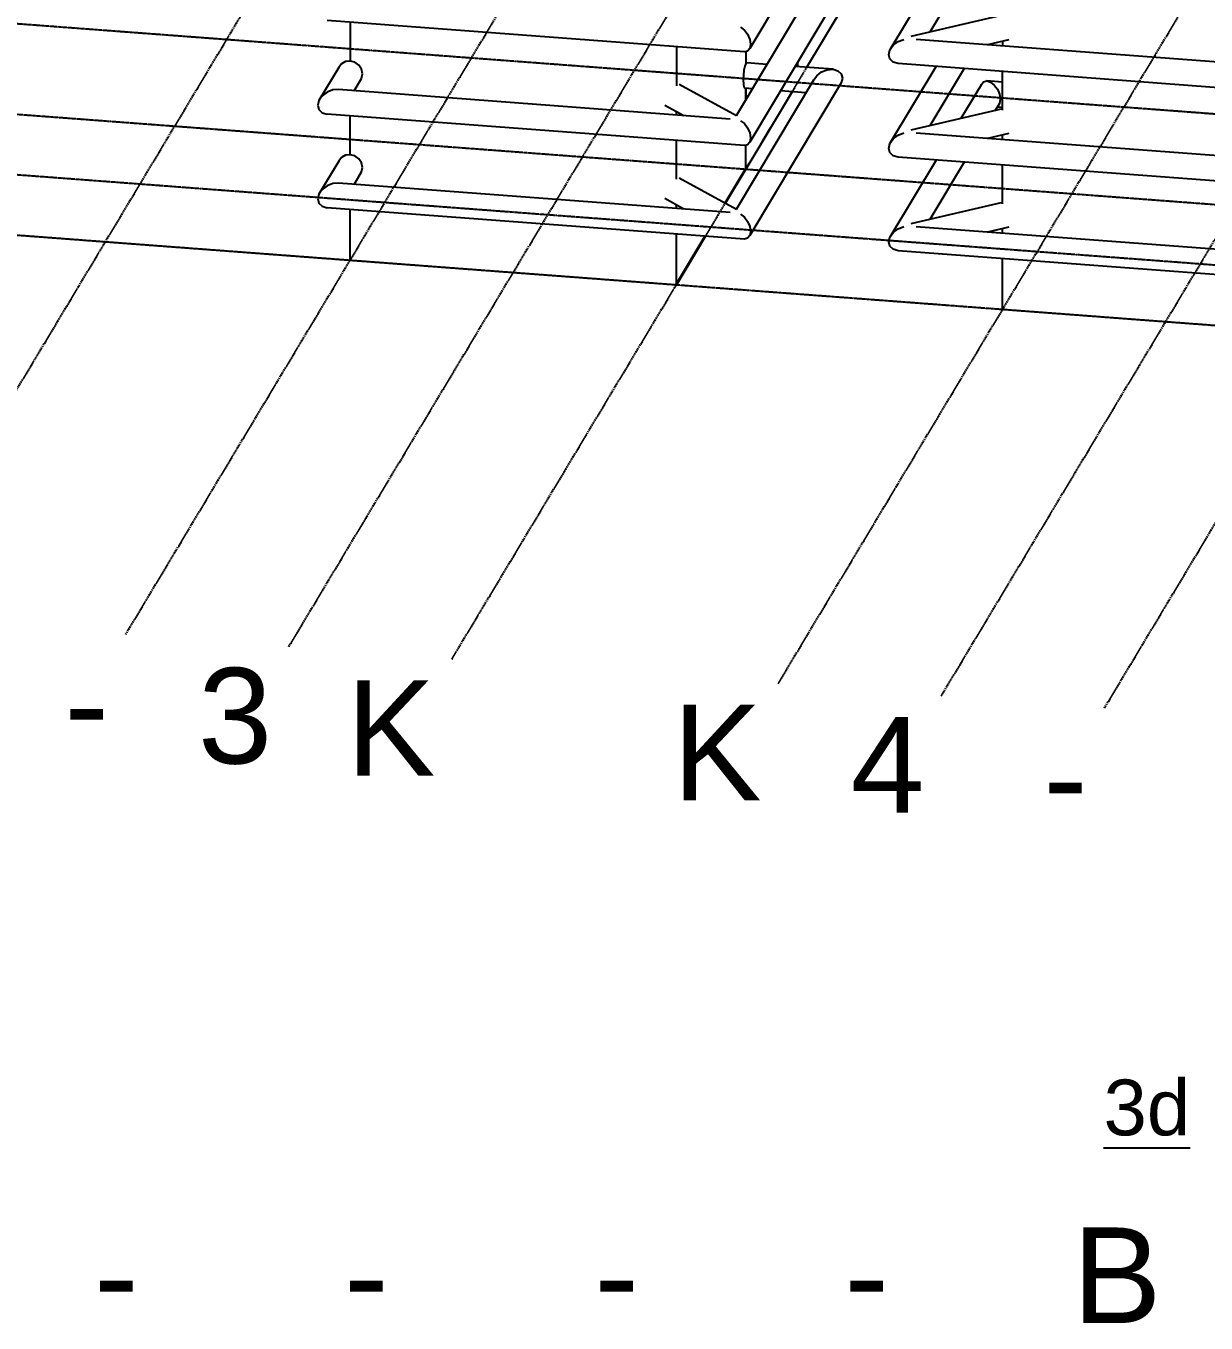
# Model space of a CAD drawing. Header units: millimetres. Extents: x -57554 to 16546, y 2142 to 98430.
# Drawn here: x -48940 to -45402, y 87925 to 91812 of the extents above; entities that cross this region are included whole.
import ezdxf

# ---------------------------------------------------------------- set-up
doc = ezdxf.new("R2010")
doc.units = ezdxf.units.MM
doc.linetypes.add('DXK_LINE_DOT3', pattern=[5.9187, 2.979, -0.9799, 0.9799, -0.9799])
doc.styles.add('Arial', font='ARIAL.TTF', dxfattribs={"height": 0.2})

msp = doc.modelspace()

# ---------------------------------------------------------------- linework, layer by layer
at = {"color": 1, "linetype": 'DXK_LINE_DOT3'}
for p, q in [((-49375.1, 90043.8), (-46365.6, 95059.9)), ((-48641.4, 89988.5), (-45632, 95004.6)), ((-48152.4, 89951.7), (-45143, 94967.8)), ((-47663.3, 89914.9), (-44653.9, 94931)), ((-46685.1, 89841.2), (-43675.7, 94857.3)), ((-46196.1, 89804.4), (-43186.7, 94820.5)), ((-45707, 89767.6), (-42697.6, 94783.7)), ((-56906.5, 92417.4), (-35368.2, 90795.4)), ((-57062.4, 92157.4), (-35524.1, 90535.5)), ((-57166.3, 91984.2), (-35628.1, 90362.2)), ((-57270.3, 91810.9), (-35732, 90188.9))]:
    msp.add_line(p, q, dxfattribs=at)
at = {"color": 2, "linetype": 'Continuous'}
for p, q in [((-46496.1, 92202.5), (-46770.6, 91744.9)), ((-46075.8, 92198), (-46350.3, 91740.5)), ((-46315, 92163.1), (-46599.9, 91688.2)), ((-46021.6, 92141.3), (-46230.1, 91793.7)), ((-46579.5, 91930), (-46811.5, 91543.2)), ((-46496.1, 91921.9), (-46770.6, 91464.4)), ((-46012.1, 91844.4), (-46287, 91780.5)), ((-46786.5, 91734.3), (-48037.6, 91828.5)), ((-47968.4, 91823.3), (-47968.4, 91707.1)), ((-47968.4, 91823.3), (-47968.4, 91707.1)), ((-46797.7, 91808.9), (-46786.5, 91800.1)), ((-46786.5, 91800.1), (-46777, 91787.2)), ((-46777, 91787.2), (-46770.6, 91772.1)), ((-46770.6, 91772.1), (-46768.4, 91757.3)), ((-46768.4, 91757.3), (-46770.6, 91744.9)), ((-46350.3, 91740.5), (-46340.5, 91754.3)), ((-46340.5, 91754.3), (-46325.9, 91765.4)), ((-46325.9, 91765.4), (-46308.6, 91772.1)), ((-45097.1, 91683.4), (-46271.4, 91771.8)), ((-45994.1, 91770.5), (-46057.6, 91755.7)), ((-46012.1, 91766.3), (-46012.1, 91752.3)), ((-46990.2, 91749.7), (-46990.2, 91633.1)), ((-46989.6, 91749.6), (-46989.6, 91634.3)), ((-46989.6, 91749.6), (-46989.6, 91634.3)), ((-46777, 91736.8), (-46786.5, 91734.3)), ((-46782.3, 91735.4), (-46782.3, 91699.4)), ((-46782.3, 91735.4), (-46782.3, 91699.4)), ((-46770.6, 91744.9), (-46777, 91736.8)), ((-46353.7, 91726.1), (-46350.3, 91740.5)), ((-46350.3, 91713.3), (-46353.7, 91726.1)), ((-46340.5, 91704), (-46350.3, 91713.3)), ((-48002.8, 91687.7), (-48062.1, 91588.9)), ((-47994.7, 91698.6), (-48002.8, 91687.7)), ((-47982.6, 91705.4), (-47994.7, 91698.6)), ((-47968.4, 91707.1), (-47982.6, 91705.4)), ((-47954.1, 91703.3), (-47968.4, 91707.1)), ((-47942.1, 91694.7), (-47954.1, 91703.3)), ((-47934, 91682.5), (-47942.1, 91694.7)), ((-47931.2, 91668.7), (-47934, 91682.5)), ((-46787.9, 91679.7), (-46789.6, 91665.3)), ((-46785.4, 91691.7), (-46787.9, 91679.7)), ((-46782.3, 91699.4), (-46785.4, 91691.7)), ((-46779.3, 91701.7), (-46782.3, 91699.4)), ((-46719.1, 91697.2), (-46779.3, 91701.7)), ((-46520.5, 91682.3), (-46634.7, 91690.9)), ((-46626.9, 91703.9), (-46626.9, 91690.3)), ((-46626.9, 91703.9), (-46626.9, 91690.3)), ((-46569.7, 91663.2), (-46555.1, 91674.3)), ((-46555.1, 91674.3), (-46537.8, 91681)), ((-46537.8, 91681), (-46520.5, 91682.3)), ((-46520.5, 91682.3), (-46505.9, 91677.9)), ((-46505.9, 91677.9), (-46496.1, 91668.6)), ((-46350.3, 91460), (-46211.7, 91691)), ((-46325.9, 91699.6), (-46340.5, 91704)), ((-45074.7, 91605.4), (-46325.9, 91699.6)), ((-46127.3, 91684.7), (-46230.1, 91513.2)), ((-46012.1, 91559.5), (-46012.1, 91676)), ((-47956.3, 91618.2), (-47934, 91655.3)), ((-47934, 91655.3), (-47931.2, 91668.7)), ((-46810.4, 91542.6), (-46981.8, 91637)), ((-46579.5, 91649.4), (-46811.5, 91262.6)), ((-46789.6, 91665.3), (-46790.2, 91650.6)), ((-46790.2, 91650.6), (-46789.6, 91638)), ((-46789.6, 91638), (-46787.9, 91629.3)), ((-46496.1, 91641.4), (-46770.6, 91183.8)), ((-46579.5, 91649.4), (-46569.7, 91663.2)), ((-46496.1, 91668.6), (-46492.7, 91655.8)), ((-46492.7, 91655.8), (-46496.1, 91641.4)), ((-46075.8, 91637), (-46137.1, 91534.8)), ((-46075.8, 91637), (-46069.4, 91645)), ((-46069.4, 91645), (-46059.9, 91647.6)), ((-46059.9, 91647.6), (-46048.7, 91644.2)), ((-46012.1, 91644), (-46059.9, 91647.6)), ((-46048.7, 91644.2), (-46037.5, 91635.3)), ((-46037.5, 91635.3), (-46028, 91622.4)), ((-48052.3, 91602.7), (-48062.1, 91588.9)), ((-48037.6, 91613.7), (-48052.3, 91602.7)), ((-48020.4, 91620.4), (-48037.6, 91613.7)), ((-48003.1, 91621.7), (-48020.4, 91620.4)), ((-46828.8, 91533.3), (-48003.1, 91621.7)), ((-46787.9, 91629.3), (-46785.4, 91625.9)), ((-46762.9, 91624.2), (-46785.4, 91625.9)), ((-46782.3, 91591.9), (-46782.3, 91625.7)), ((-46782.3, 91625.7), (-46782.3, 91591.9)), ((-46643.6, 91615.2), (-46782.3, 91383.3)), ((-46601.9, 91612.1), (-46678.5, 91617.9)), ((-46028, 91622.4), (-46021.6, 91607.4)), ((-46021.6, 91607.4), (-46019.4, 91592.6)), ((-48062.1, 91588.9), (-48065.5, 91574.5)), ((-48065.5, 91574.5), (-48062.1, 91561.6)), ((-48062.1, 91561.6), (-48052.3, 91552.3)), ((-47025.2, 91575.3), (-46967.9, 91543.7)), ((-46012.1, 91563.8), (-46287, 91500)), ((-46021.6, 91580.2), (-46034.6, 91558.6)), ((-46012.1, 91567.7), (-46028.4, 91568.9)), ((-46019.4, 91592.6), (-46021.6, 91580.2)), ((-48052.3, 91552.3), (-48037.6, 91548)), ((-46786.5, 91453.8), (-48037.6, 91548)), ((-47968.4, 91426.5), (-47968.4, 91542.8)), ((-47968.4, 91426.5), (-47968.4, 91542.8)), ((-46990.2, 91545.4), (-46990.2, 91556)), ((-46989.6, 91545.4), (-46989.6, 91555.7)), ((-46989.6, 91545.4), (-46989.6, 91555.7)), ((-46797.7, 91528.3), (-46786.5, 91519.5)), ((-46786.5, 91519.5), (-46777, 91506.6)), ((-46777, 91506.6), (-46770.6, 91491.6)), ((-46770.6, 91491.6), (-46768.4, 91476.8)), ((-46340.5, 91473.7), (-46325.9, 91484.8)), ((-46325.9, 91484.8), (-46308.6, 91491.5)), ((-45097.1, 91402.8), (-46271.4, 91491.3)), ((-45994.1, 91489.9), (-46057.6, 91475.2)), ((-46012.1, 91471.7), (-46012.1, 91485.8)), ((-46990.2, 91352.6), (-46990.2, 91469.1)), ((-46989.6, 91353.8), (-46989.6, 91469.1)), ((-46989.6, 91353.8), (-46989.6, 91469.1)), ((-46777, 91456.3), (-46786.5, 91453.8)), ((-46782.3, 91386.1), (-46782.3, 91454.9)), ((-46782.3, 91383.3), (-46782.3, 91454.9)), ((-46770.6, 91464.4), (-46777, 91456.3)), ((-46768.4, 91476.8), (-46770.6, 91464.4)), ((-46353.7, 91445.5), (-46350.3, 91460)), ((-46350.3, 91432.7), (-46353.7, 91445.5)), ((-46350.3, 91460), (-46340.5, 91473.7)), ((-48002.8, 91407.1), (-48062.1, 91308.3)), ((-47994.7, 91418.1), (-48002.8, 91407.1)), ((-47982.6, 91424.9), (-47994.7, 91418.1)), ((-47968.4, 91426.5), (-47982.6, 91424.9)), ((-47954.1, 91422.7), (-47968.4, 91426.5)), ((-47942.1, 91414.1), (-47954.1, 91422.7)), ((-47934, 91402), (-47942.1, 91414.1)), ((-47931.2, 91388.1), (-47934, 91402)), ((-46340.5, 91423.4), (-46350.3, 91432.7)), ((-46211.7, 91410.5), (-46350.3, 91179.4)), ((-46325.9, 91419.1), (-46340.5, 91423.4)), ((-45074.7, 91324.9), (-46325.9, 91419.1)), ((-46127.3, 91404.1), (-46230.1, 91232.7)), ((-47956.3, 91337.6), (-47934, 91374.7)), ((-47934, 91374.7), (-47931.2, 91388.1)), ((-46782.3, 91386.1), (-46845.3, 91281.2)), ((-46782.3, 91386.1), (-46845.3, 91281.2)), ((-46782.3, 91383.3), (-46844, 91280.5)), ((-46782.3, 91383.3), (-46782.3, 91386.1)), ((-46012.1, 91278.9), (-46012.1, 91395.5)), ((-48037.6, 91333.2), (-48052.3, 91322.1)), ((-48020.4, 91339.9), (-48037.6, 91333.2)), ((-48003.1, 91341.1), (-48020.4, 91339.9)), ((-46828.8, 91252.7), (-48003.1, 91341.1)), ((-46810.4, 91262), (-46981.8, 91356.4)), ((-48062.1, 91308.3), (-48065.5, 91293.9)), ((-48065.5, 91293.9), (-48062.1, 91281.1)), ((-48052.3, 91322.1), (-48062.1, 91308.3)), ((-46967.9, 91263.2), (-47025.2, 91294.7)), ((-48062.1, 91281.1), (-48052.3, 91271.8)), ((-48052.3, 91271.8), (-48037.6, 91267.5)), ((-46786.5, 91173.2), (-48037.6, 91267.5)), ((-47968.4, 91110.4), (-47968.4, 91262.2)), ((-47968.4, 91110.4), (-47968.4, 91262.2)), ((-46990.2, 91264.9), (-46990.2, 91275.5)), ((-46989.6, 91264.8), (-46989.6, 91275.1)), ((-46989.6, 91264.8), (-46989.6, 91275.1)), ((-46797.7, 91247.8), (-46786.5, 91239)), ((-46012.1, 91283.3), (-46287, 91219.4)), ((-49435.6, 91220.9), (-47968.4, 91110.4)), ((-46786.5, 91239), (-46777, 91226.1)), ((-46777, 91226.1), (-46770.6, 91211.1)), ((-46770.6, 91211.1), (-46768.4, 91196.2)), ((-46325.9, 91204.3), (-46308.6, 91211)), ((-45097.1, 91122.3), (-46271.4, 91210.7)), ((-45994.1, 91209.4), (-46057.6, 91194.6)), ((-46990.2, 91036.7), (-46990.2, 91188.6)), ((-46903.1, 91182), (-46990.2, 91036.7)), ((-46989.6, 91040.6), (-46989.6, 91188.5)), ((-46989.6, 91040.6), (-46989.6, 91188.5)), ((-46904.7, 91182.1), (-46989.6, 91040.6)), ((-46904.7, 91182.1), (-46989.6, 91040.6)), ((-46777, 91175.8), (-46786.5, 91173.2)), ((-46770.6, 91183.8), (-46777, 91175.8)), ((-46768.4, 91196.2), (-46770.6, 91183.8)), ((-46353.7, 91165), (-46350.3, 91179.4)), ((-46350.3, 91179.4), (-46340.5, 91193.2)), ((-46340.5, 91193.2), (-46325.9, 91204.3)), ((-46012.1, 91191.2), (-46012.1, 91205.2)), ((-46350.3, 91152.2), (-46353.7, 91165)), ((-46340.5, 91142.9), (-46350.3, 91152.2)), ((-46325.9, 91138.5), (-46340.5, 91142.9)), ((-45074.7, 91044.3), (-46325.9, 91138.5)), ((-47968.4, 91110.4), (-46990.2, 91036.7)), ((-46012.1, 90963.1), (-46012.1, 91114.9)), ((-46012.1, 90963.1), (-45033.9, 90889.4))]:
    msp.add_line(p, q, dxfattribs=at)
at = {"color": 6, "linetype": 'Continuous'}
msp.add_line((-45709.7, 88449.6), (-45450.3, 88449.6), dxfattribs=at)

# ---------------------------------------------------------------- texts
at = {"color": 5, "linetype": 'Continuous', "style": 'Arial'}
for s, p in [('3', (-48424.7, 89601.7)), ('K', (-47979.9, 89564.9)), ('K', (-47001.7, 89491.2)), ('-', (-48824.7, 89638.5)), ('4', (-46468.4, 89454.4)), ('-', (-45890.3, 89417.6)), ('B', (-45802.8, 87924.6)), ('-', (-48736.2, 87924.6)), ('-', (-47986.2, 87924.6)), ('-', (-47236.2, 87924.6)), ('-', (-46486.2, 87924.6))]:
    msp.add_text(s, height=286.5, dxfattribs=at).set_placement(p)

# ---------------------------------------------------------------- wipeouts: each hides what was drawn before it
at = {"color": 0, "linetype": 'Continuous'}
msp.add_wipeout([(-45450.3, 88487.1), (-45450.3, 88662.1), (-45709.7, 88662.1), (-45709.7, 88487.1)], dxfattribs=at)

# ---------------------------------------------------------------- next in the draw order: texts
at = {"color": 7, "linetype": 'Continuous', "style": 'Arial'}
msp.add_text('3d', height=167.14, dxfattribs=at).set_placement((-45709.7, 88487.1))

doc.saveas('drawing.dxf')
